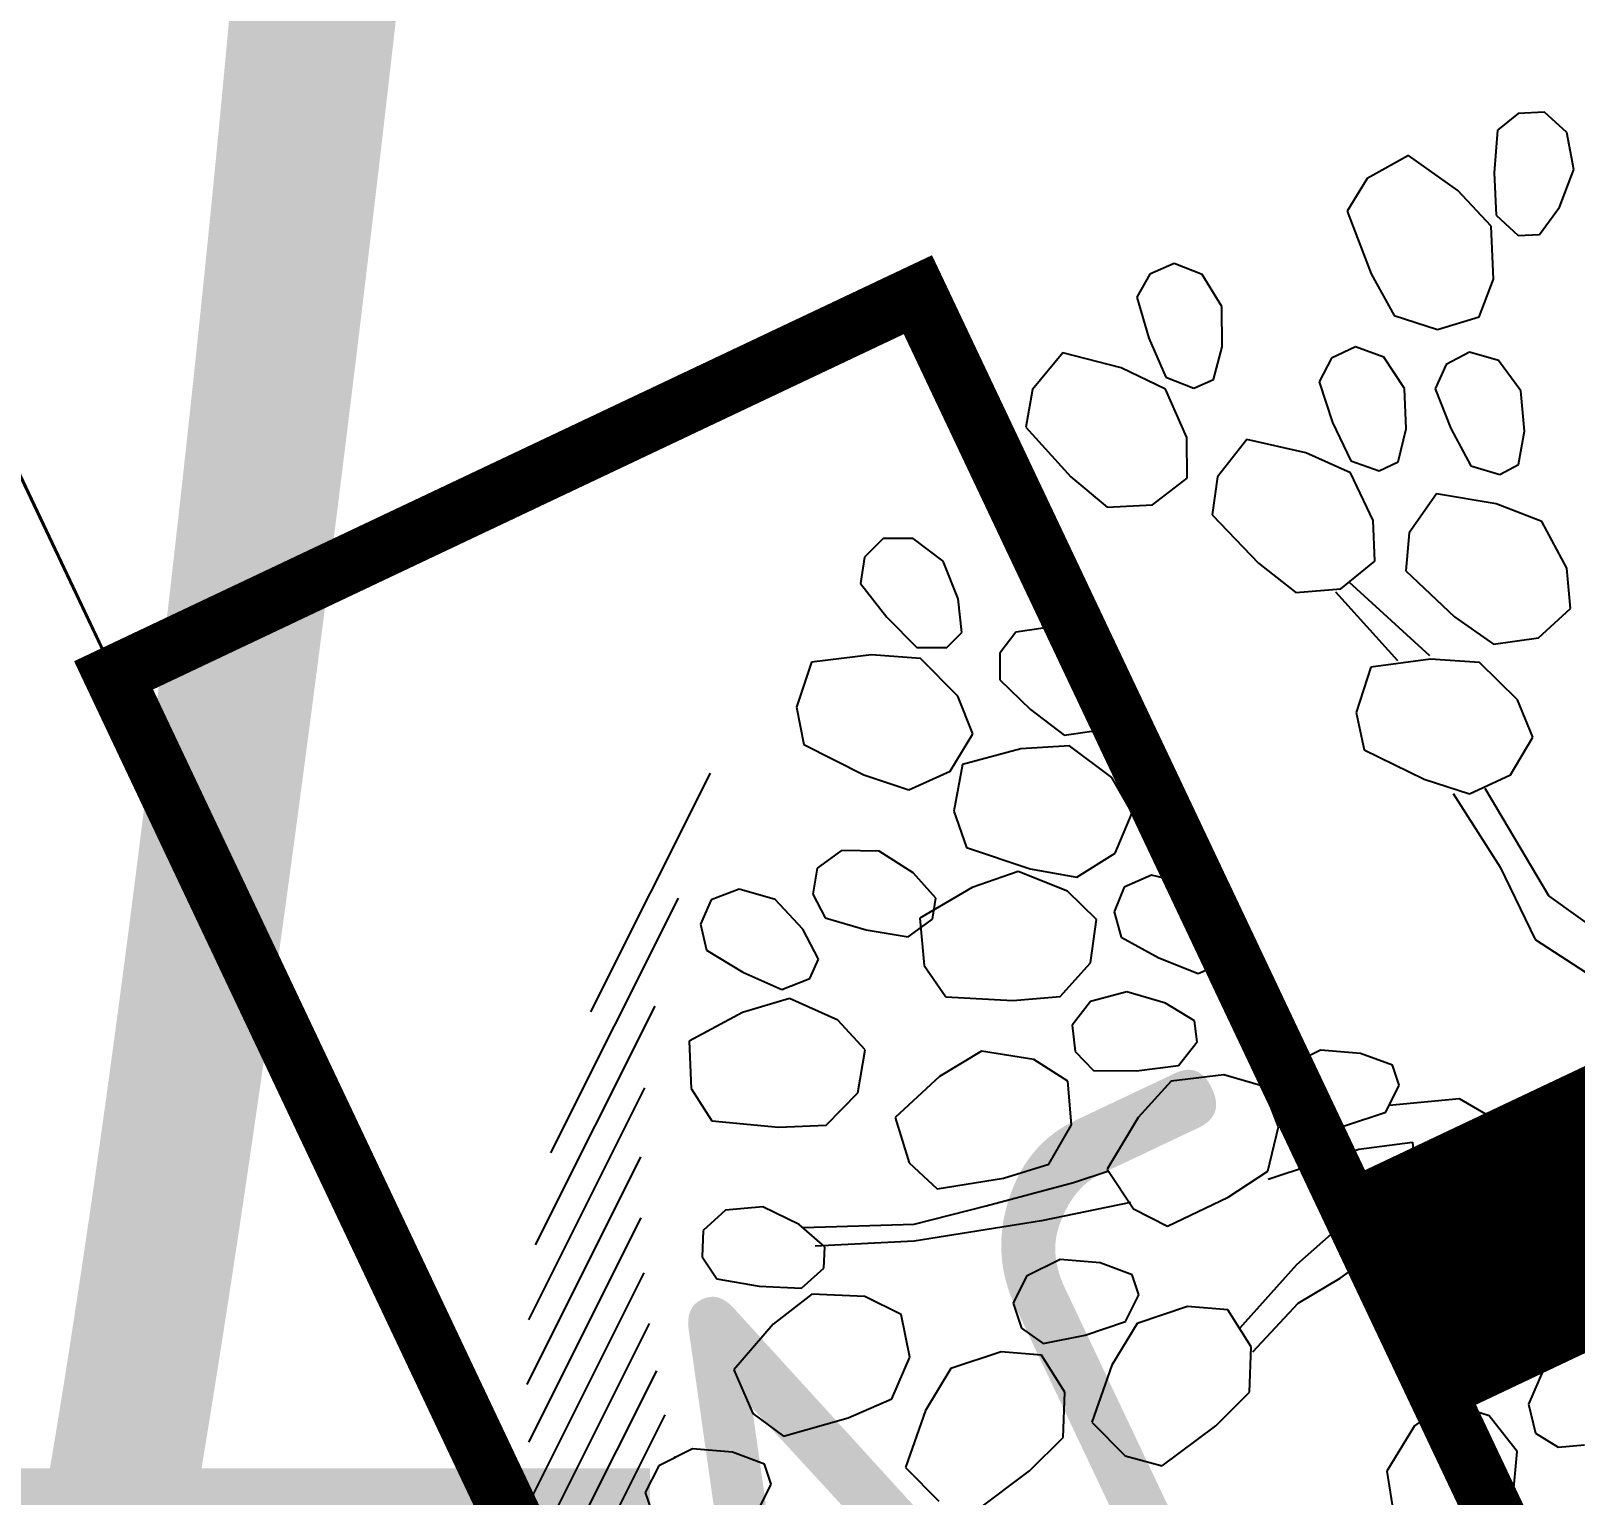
# Model space of a CAD drawing. Extents: x -809667 to 586099, y 3084146 to 3634412.
# Drawn here: x 381286.826 to 381287.868, y 3086161.412 to 3086162.399 of the extents above; entities that cross this region are included whole.
import ezdxf
from ezdxf.enums import TextEntityAlignment as Align

# ---------------------------------------------------------------- set-up
doc = ezdxf.new("R2010")
doc.units = 0
doc.header["$LTSCALE"] = 0.5
doc.header["$PDSIZE"] = 0.2
doc.layers.get('0').update_dxf_attribs({"linetype": 'CONTINUOUS'})
for name, color, linetype in [('EQUIP-箱柜', 3, 'CONTINUOUS'), ('WIRE-动力', 2, 'CONTINUOUS'), ('文字', 7, 'CONTINUOUS')]:
    doc.layers.add(name, color=color, linetype=linetype)
doc.styles.add('-宋体', font='', dxfattribs={"width": 0.6})
doc.styles.add('_TEL_ATTDEF', font='GBENOR', dxfattribs={"width": 0.8, "height": 3, "bigfont": 'GBCBIG'})
doc.styles.add('_TEL_DIM', font='SIMPLEX', dxfattribs={"width": 0.8, "height": 3.5, "bigfont": 'HZTXT'})
doc.styles.get('-宋体').set_extended_font_data('NSimSun')

# ---------------------------------------------------------------- blocks, each defined once
blk = doc.blocks.new('紫薇')
at = {"color": 0}
for p, q in [((-70.17897964641452, 482.3090796833858), (-58.56272962223738, 485.6141877742484)), ((-58.56272962223738, 485.6141877742484), (-47.2853436646983, 481.2838832689449)), ((-76.82613555435091, 470.3658027416095), (-70.17897964641452, 482.3090796833858)), ((-47.2853436646983, 481.2838832689449), (-39.67039743904024, 463.3465304756537)), ((-21.42326032742858, 460.999291148968), (-5.144238645210862, 483.2220633896068)), ((-5.144238645210862, 483.2220633896068), (16.08761179354042, 479.2110519045964)), ((16.08761179354042, 479.2110519045964), (29.34938311949372, 467.9063562611118)), ((-74.51915320940316, 453.4312045825645), (-76.82613555435091, 470.3658027416095)), ((29.34938311949372, 467.9063562611118), (27.99392400309443, 437.3647050680593)), ((101.1993571445346, 461.4550648862496), (111.7120546940714, 470.1906092865393)), ((111.7120546940714, 470.1906092865393), (123.7378280051053, 469.0762572819367)), ((123.7378280051053, 469.0762572819367), (132.6893908167258, 460.9645068934187)), ((-39.67039743904024, 463.3465304756537), (-34.37870237790048, 444.7481514839455)), ((-30.7325297370553, 440.7595801567659), (-21.42326032742858, 460.999291148968)), ((97.23307165876031, 444.8306442396715), (101.1993571445346, 461.4550648862496)), ((132.6893908167258, 460.9645068934187), (133.310397490859, 441.4875876819715)), ((-62.91916915681213, 439.1406891262159), (-74.51915320940316, 453.4312045825645)), ((-34.37870237790048, 444.7481514839455), (-41.02585940342396, 432.8048784742132)), ((102.8874050360173, 427.31473786477), (97.23307165876031, 444.8306442396715)), ((149.4774254681543, 432.7072259811684), (172.6849523801357, 447.5486830389127)), ((172.6849523801357, 447.5486830389127), (191.0341188209131, 436.1386971874163)), ((-50.31885999254882, 430.1607918394729), (-62.91916915681213, 439.1406891262159)), ((-24.11791147012264, 417.5116083836183), (-30.7325297370553, 440.7595801567659)), ((27.99392400309443, 437.3647050680593), (23.99261562619358, 416.1222386313602)), ((133.310397490859, 441.4875876819715), (131.5262467656285, 422.2335350187495)), ((191.0341188209131, 436.1386971874163), (199.3166252048686, 420.8066780688241)), ((-41.02585940342396, 432.8048784742132), (-50.31885999254882, 430.1607918394729)), ((133.4853633455932, 417.1971535412595), (149.4774254681543, 432.7072259811684)), ((111.3929303539917, 414.3894763467833), (102.8874050360173, 427.31473786477)), ((131.5262467656285, 422.2335350187495), (121.0135495932773, 413.4979946883395)), ((-12.51792853605002, 403.2210968574509), (-24.11791147012264, 417.5116083836183)), ((23.99261562619358, 416.1222386313602), (7.390999815426767, 403.8596742236987)), ((131.2551751285791, 393.1295897485688), (133.4853633455932, 417.1971535412595)), ((199.3166252048686, 420.8066780688241), (187.0197802558541, 392.8170848013833)), ((34.47020547743887, 399.6066592065617), (45.22697879001498, 408.0398302366957)), ((45.22697879001498, 408.0398302366957), (57.21621464099735, 406.5840734420344)), ((121.0135495932773, 413.4979946883395), (111.3929303539917, 414.3894763467833)), ((7.390999815426767, 403.8596742236987), (-12.51792853605002, 403.2210968574509)), ((57.21621464099735, 406.5840734420344), (65.93356820382178, 398.2211362784728)), ((30.0329425772652, 383.1017059991136), (34.47020547743887, 399.6066592065617)), ((65.93356820382178, 398.2211362784728), (66.00065600778908, 378.7344349035993)), ((-14.49844749178737, 381.6149998893961), (-3.304517260752618, 389.4586260756478)), ((-3.304517260752618, 389.4586260756478), (8.589294435456395, 387.361426169984)), ((8.589294435456395, 387.361426169984), (16.84518652409315, 378.5426271026954)), ((136.9095088820904, 375.613687443547), (131.2551751285791, 393.1295897485688)), ((187.0197802558541, 392.8170848013833), (175.615007343702, 374.454514070414)), ((254.2803709385917, 374.7668006801978), (263.9842554219067, 388.8358236858621)), ((263.9842554219067, 388.8358236858621), (276.9426965573803, 393.1838518688455)), ((276.9426965573803, 393.1838518688455), (287.7538458323106, 387.8005391834304)), ((287.7538458323106, 387.8005391834304), (293.1706273378804, 377.0028797490522)), ((-19.81524376478046, 365.3720180271193), (-14.49844749178737, 381.6149998893961)), ((35.18706845212728, 365.4321432290599), (30.0329425772652, 383.1017059991136)), ((81.91155225690454, 369.4980435194448), (105.5315966336057, 383.6737853558734)), ((105.5315966336057, 383.6737853558734), (123.5489974981174, 371.7468011481687)), ((16.84518652409315, 378.5426271026954), (15.86619715858251, 359.080417281948)), ((66.00065600778908, 378.7344349035993), (63.66989379748702, 359.538881114684)), ((155.7047124383971, 369.0172086553648), (136.9095088820904, 375.613687443547)), ((175.615007343702, 374.454514070414), (155.7047124383971, 369.0172086553648)), ((253.2254045847803, 356.3911236030981), (254.2803709385917, 374.7668006801978)), ((293.1706273378804, 377.0028797490522), (286.7138240663335, 358.6168599827215)), ((65.48505007382482, 354.4488434074447), (81.91155225690454, 369.4980435194448)), ((123.5489974981174, 371.7468011481687), (131.3923153551295, 356.1855323286727)), ((-15.61699080653489, 347.45127211418), (-19.81524376478046, 365.3720180271193)), ((15.86619715858251, 359.080417281948), (12.50844241119921, 340.0376438284293)), ((43.32173170894384, 352.2703196471557), (35.18706845212728, 365.4321432290599)), ((63.66989379748702, 359.538881114684), (52.91312097758055, 351.1057141413912)), ((52.91312097758055, 351.1057141413912), (43.32173170894384, 352.2703196471557)), ((62.57159755751491, 330.4544032001868), (65.48505007382482, 354.4488434074447)), ((131.3923153551295, 356.1855323286727), (118.3047832641751, 328.5568112088367)), ((256.4874277338386, 341.2661260413006), (253.2254045847803, 356.3911236030981)), ((286.7138240663335, 358.6168599827215), (278.0947869978845, 341.3075001528487)), ((-8.200537050142884, 333.8717816965654), (-15.61699080653489, 347.45127211418)), ((298.6172961974517, 344.5892124092206), (325.6190232317895, 350.0449332697317)), ((325.6190232317895, 350.0449332697317), (338.6073490707204, 332.7769548678771)), ((12.50844241119921, 340.0376438284293), (1.314512889832258, 332.1940216692165)), ((265.1363476840779, 336.9594756281003), (256.4874277338386, 341.2661260413006)), ((278.0947869978845, 341.3075001528487), (265.1363476840779, 336.9594756281003)), ((278.1022579669952, 335.9034997513518), (298.6172961974517, 344.5892124092206)), ((1.314512889832258, 332.1940216692165), (-8.200537050142884, 333.8717816965654)), ((7.087705814279616, 320.0177932968363), (31.43460488505661, 332.9052545903251)), ((31.43460488505661, 332.9052545903251), (48.78583101835102, 320.0283513208851)), ((208.0656473506242, 318.6739686829969), (219.6648827316239, 331.2262800624594)), ((219.6648827316239, 331.2262800624594), (233.1086224699393, 333.6945603517815)), ((233.1086224699393, 333.6945603517815), (243.0480396812782, 326.8338760109618)), ((267.3284625420347, 314.2668017921969), (278.1022579669952, 335.9034997513518)), ((338.6073490707204, 332.7769548678771), (340.7919921306893, 315.488286412321)), ((67.72572392597795, 312.7848444869742), (62.57159755751491, 330.4544032001868)), ((118.3047832641751, 328.5568112088367), (106.3826288459823, 310.5258632833138)), ((243.0480396812782, 326.8338760109618), (246.8804222354665, 315.3777067093179)), ((-10.12290578149259, 305.8720078309998), (7.087705814279616, 320.0177932968363)), ((48.78583101835102, 320.0283513208851), (55.78256525378674, 304.0685132155195)), ((204.4179439041764, 300.6331061320379), (208.0656473506242, 318.6739686829969)), ((471.3169694686367, 230.5872365121613), (385.2805523837451, 316.6236535970238)), ((86.3258146038279, 305.656742640771), (67.72572392597795, 312.7848444869742)), ((106.3826288459823, 310.5258632833138), (86.3258146038279, 305.656742640771)), ((246.8804222354665, 315.3777067093179), (237.8839038591832, 298.0919122984633)), ((266.2734980098903, 295.8911283733323), (267.3284625420347, 314.2668017921969)), ((340.7919921306893, 315.488286412321), (319.2145183999091, 293.8309007370844)), ((-14.32009886112064, 282.0685430252925), (-10.12290578149259, 305.8720078309998)), ((55.78256525378674, 304.0685132155195), (41.23088390100747, 277.1821170868352)), ((57.57177859265357, 263.8888908075169), (81.74245021026582, 307.3671524031088)), ((72.0741807455197, 266.3043487975374), (88.99365128669888, 304.9516914514825)), ((205.5042260969058, 285.1985236192122), (204.4179439041764, 300.6331061320379)), ((237.8839038591832, 298.0919122984633), (226.8994977707043, 282.1782527370378)), ((281.4165803836659, 282.9504844425246), (266.2734980098903, 295.8911283733323)), ((319.2145183999091, 293.8309007370844), (301.9465587297454, 280.8281926391646)), ((-10.12184519320726, 264.1478011356667), (-14.32009886112064, 282.0685430252925)), ((213.4557603541762, 279.7099758116528), (205.5042260969058, 285.1985236192122)), ((226.8994977707043, 282.1782527370378), (213.4557603541762, 279.7099758116528)), ((226.1412803642452, 276.8277029981837), (247.6799377156422, 282.5193317169324)), ((247.6799377156422, 282.5193317169324), (275.1822440465912, 284.0945457974449)), ((275.1822440465912, 284.0945457974449), (285.593114274554, 265.1606220817193)), ((301.9465587297454, 280.8281926391646), (281.4165803836659, 282.9504844425246)), ((41.23088390100747, 277.1821170868352), (28.35807629674673, 259.8171041766182)), ((212.410773913376, 256.9356302293018), (226.1412803642452, 276.8277029981837)), ((57.67293766606599, 262.3285336820409), (84.73681822419167, 267.4670667489991)), ((84.73681822419167, 267.4670667489991), (97.52164419554174, 250.0478844745085)), ((8.068818562664092, 256.0315851913765), (-10.12184519320726, 264.1478011356667)), ((37.05740179214627, 253.8841225961223), (57.67293766606599, 262.3285336820409)), ((285.593114274554, 265.1606220817193), (285.3063451256603, 247.7368312841281)), ((323.6793823372573, 258.6002604654059), (339.7833451582119, 264.3243467537686)), ((339.7833451582119, 264.3243467537686), (352.8342525633052, 260.2622830336913)), ((352.8342525633052, 260.2622830336913), (358.4468504358083, 249.5683712484315)), ((375.4126366330311, 252.7021842142567), (389.5435567433015, 262.3157100630924)), ((389.5435567433015, 262.3157100630924), (403.1976321833208, 261.688996729441)), ((403.1976321833208, 261.688996729441), (411.3340518064797, 252.7637695698068)), ((508.768406164294, 175.458130286861), (417.1259036289557, 267.1006328221993)), ((28.35807629674673, 259.8171041766182), (8.068818562664092, 256.0315851913765)), ((26.03048380464315, 232.3753233244643), (37.05740179214627, 253.8841225961223)), ((208.7630727896467, 238.8947710404173), (212.410773913376, 256.9356302293018)), ((312.065494469367, 244.3210423281416), (323.6793823372573, 258.6002604654059)), ((97.52164419554174, 250.0478844745085), (99.50328829605132, 232.7347735771909)), ((285.3063451256603, 247.7368312841281), (260.8782040560618, 229.3548931153491)), ((358.4468504358083, 249.5683712484315), (356.5163093227893, 237.6434401320294)), ((367.7908496009186, 235.9484734470025), (375.4126366330311, 252.7021842142567)), ((411.3340518064797, 252.7637695698068), (412.4844856476411, 240.7384848287329)), ((305.8545414386317, 230.1495777340606), (312.065494469367, 244.3210423281416)), ((412.4844856476411, 240.7384848287329), (399.8218994922936, 225.9264983600006)), ((24.75998944044113, 214.0132927233353), (26.03048380464315, 232.3753233244643)), ((99.50328829605132, 232.7347735771909), (77.6731929378584, 211.3320479663089)), ((221.9200410572812, 223.939257168211), (208.7630727896467, 238.8947710404173)), ((356.5163093227893, 237.6434401320294), (340.5171787068248, 226.5185198700055)), ((365.3688162779436, 220.6664545712993), (367.7908496009186, 235.9484734470025)), ((260.8782040560618, 229.3548931153491), (241.9422612730414, 218.9297830453143)), ((247.8639640295878, 214.3077588537708), (266.3797727078199, 229.8443670878187)), ((266.3797727078199, 229.8443670878187), (288.6566017111763, 229.6178995491937)), ((288.6566017111763, 229.6178995491937), (315.5913088917732, 223.8403826011345)), ((310.3446200117469, 221.5944477813318), (305.8545414386317, 230.1495777340606)), ((340.5171787068248, 226.5185198700055), (323.3955237977207, 217.5323821632192)), ((399.8218994922936, 225.9264983600006), (385.5320247961208, 212.8995563192293)), ((241.9422612730414, 218.9297830453143), (221.9200410572812, 223.939257168211)), ((323.3955237977207, 217.5323821632192), (310.3446200117469, 221.5944477813318)), ((315.5913088917732, 223.8403826011345), (320.6060053789988, 202.8229492353275)), ((371.8779523754492, 213.5262724077329), (365.3688162779436, 220.6664545712993)), ((528.7108578230254, 137.8380090984283), (442.672246128699, 223.8766207927547)), ((39.75019639823586, 200.8958652121946), (24.75998944044113, 214.0132927233353)), ((77.6731929378584, 211.3320479663089), (60.25386064685881, 198.5328405061737)), ((239.5607820795849, 197.8810886731371), (247.8639640295878, 214.3077588537708)), ((385.5320247961208, 212.8995563192293), (371.8779523754492, 213.5262724077329)), ((194.792738692835, 200.1073300847784), (209.3064284184948, 209.1326053114608)), ((209.3064284184948, 209.1326053114608), (222.9232621947303, 207.9458519080654)), ((222.9232621947303, 207.9458519080654), (230.6863964386284, 198.6941087851301)), ((365.7244992973283, 191.574101020582), (383.5868411576375, 207.8577771922573)), ((383.5868411576375, 207.8577771922573), (405.8541859053075, 208.5460764477029)), ((405.8541859053075, 208.5460764477029), (433.0033802054822, 203.8792357770726)), ((60.25386064685881, 198.5328405061737), (39.75019639823586, 200.8958652121946)), ((40.65231213904917, 143.1159439021721), (52.73764590360224, 198.6714984113351)), ((67.24004805646837, 201.0869564032182), (57.57177859265357, 162.4396137474105)), ((186.4895536117256, 183.6806572759524), (194.792738692835, 200.1073300847784)), ((230.6863964386284, 198.6941087851301), (231.3421619236469, 186.631731624715)), ((248.2786359190941, 179.9709732746705), (239.5607820795849, 197.8810886731371)), ((320.6060053789988, 202.8229492353275), (315.7070285733789, 186.099589866586)), ((433.0033802054822, 203.8792357770726), (438.8767200671136, 183.0854009920731)), ((358.1027152854949, 174.8203930063173), (365.7244992973283, 191.574101020582)), ((542.3458766366239, 106.5253207551723), (458.8688228623068, 190.0023745294893)), ((183.442158613354, 168.5109595200047), (186.4895536117256, 183.6806572759524)), ((231.3421619236469, 186.631731624715), (218.0821452308446, 172.352096172981)), ((315.7070285733789, 186.099589866586), (287.2775516351685, 174.8570559909567)), ((438.8767200671136, 183.0854009920731), (434.6684516519308, 166.1750136753544)), ((266.2543937610462, 169.8291655750945), (248.2786359190941, 179.9709732746705)), ((218.0821452308446, 172.352096172981), (203.2694970350713, 159.9228085363284)), ((287.2775516351685, 174.8570559909567), (266.2543937610462, 169.8291655750945)), ((367.5485192909837, 157.283289601095), (358.1027152854949, 174.8203930063173)), ((57.57177859265357, 162.4396137474105), (52.73764590360224, 126.2077290834859)), ((189.6526663890108, 161.1095645660535), (183.442158613354, 168.5109595200047)), ((221.6271384060383, 151.8350149868056), (236.7752962978557, 162.2902421252802)), ((236.7752962978557, 162.2902421252802), (253.8379055103287, 163.2752036796883)), ((253.8379055103287, 163.2752036796883), (265.2289331573993, 155.7206663088873)), ((434.6684516519308, 166.1750136753544), (406.7245065309107, 153.7747855344787)), ((203.2694970350713, 159.9228085363284), (189.6526663890108, 161.1095645660535)), ((265.2289331573993, 155.7206663088873), (267.6220021685585, 143.8828360671178)), ((286.7502264985815, 146.3588411575183), (308.1522933263332, 157.5915123419836)), ((308.1522933263332, 157.5915123419836), (329.8688590154052, 152.6216861223802)), ((385.925493741408, 147.8880278477445), (367.5485192909837, 157.283289601095)), ((552.3636828223825, 78.82984503975604), (470.4542362334905, 160.7392916286481)), ((211.6958820698783, 139.9700879370794), (221.6271384060383, 151.8350149868056)), ((329.8688590154052, 152.6216861223802), (354.9529803600162, 141.2355098845437)), ((406.7245065309107, 153.7747855344787), (385.925493741408, 147.8880278477445)), ((21.31577321048826, 116.5458941617981), (40.65231213904917, 143.1159439021721)), ((267.6220021685585, 143.8828360671178), (262.4290296956897, 132.9757737657055)), ((275.136342250742, 132.0796249182895), (286.7502264985815, 146.3588411575183)), ((354.9529803600162, 141.2355098845437), (355.3723150473088, 119.6321804048494)), ((213.6103373961523, 130.4998231632635), (211.6958820698783, 139.9700879370794)), ((559.9319397447689, 53.583918587683), (479.1181107751618, 134.3977475572901)), ((225.0013610366732, 122.9452849822119), (213.6103373961523, 130.4998231632635)), ((243.9545045047998, 126.7767455941066), (225.0013610366732, 122.9452849822119)), ((262.4290296956897, 132.9757737657055), (243.9545045047998, 126.7767455941066)), ((279.8360852366313, 112.722827016376), (275.136342250742, 132.0796249182895)), ((52.73764590360224, 126.2077290834859), (33.40111106261611, 102.0531402947381)), ((355.3723150473088, 119.6321804048494), (347.0211542472243, 104.3374481229112)), ((411.7745029758662, 108.823284435086), (424.9337461143732, 121.6923474175856)), ((424.9337461143732, 121.6923474175856), (441.5832427879795, 125.5520161734894)), ((441.5832427879795, 125.5520161734894), (454.0888939863071, 120.0352024314925)), ((454.0888939863071, 120.0352024314925), (458.4517154013738, 108.7734621828422)), ((206.7185329897329, 112.4150714175776), (230.409960322082, 117.2043967759237)), ((230.409960322082, 117.2043967759237), (249.8656431380659, 106.3515259968117)), ((295.2368620699272, 98.9823682801798), (279.8360852366313, 112.722827016376)), ((144.5861915107816, 102.0531402947381), (161.5056620510295, 109.2995172282681)), ((161.5056620510295, 109.2995172282681), (178.4251285046339, 106.8840592382476)), ((178.4251285046339, 106.8840592382476), (188.09339796938, 97.2222213530913)), ((191.5703791044652, 101.959845087491), (206.7185329897329, 112.4150714175776)), ((249.8656431380659, 106.3515259968117), (270.7571635888889, 88.39595510158688)), ((410.4635670399293, 106.8840592382476), (362.1222278922796, 92.39130537305027)), ((403.9955222029239, 95.44816557783633), (411.7745029758662, 108.823284435086)), ((458.4517154013738, 108.7734621828422), (455.1804291140288, 97.14463347289711)), ((565.6848854924319, 30.15330331039149), (485.6984261458565, 110.139762656996)), ((132.5008577452973, 92.39130537305027), (144.5861915107816, 102.0531402947381)), ((190.6610024739057, 82.06144707929343), (191.5703791044652, 101.959845087491)), ((316.8485969286412, 99.41337341349572), (295.2368620699272, 98.9823682801798)), ((347.0211542472243, 104.3374481229112), (316.8485969286412, 99.41337341349572)), ((132.5008577452973, 82.72947044949979), (132.5008577452973, 92.39130537305027)), ((188.09339796938, 97.2222213530913), (188.09339796938, 85.1449284395203)), ((362.1222278922796, 92.39130537305027), (328.283290897496, 89.97584442142397)), ((364.5392962796614, 85.1449284395203), (408.0465027391911, 97.2222213530913)), ((407.4857795489952, 86.43877282645553), (403.9955222029239, 95.44816557783633)), ((455.1804291140288, 97.14463347289711), (438.0222124997526, 87.90712115075439)), ((188.09339796938, 85.1449284395203), (180.842196892947, 75.48309351596981)), ((270.7571635888889, 88.39595510158688), (265.1095071006566, 67.53969315532595)), ((287.1931487396359, 87.56038642954081), (270.2736781984568, 87.56038642954081)), ((328.283290897496, 89.97584442142397), (287.1931487396359, 87.56038642954081)), ((306.5296876681969, 75.48309055436403), (364.5392962796614, 85.1449284395203)), ((419.9914269363508, 80.92195760924369), (407.4857795489952, 86.43877282645553)), ((438.0222124997526, 87.90712115075439), (419.9914269363508, 80.92195760924369)), ((570.0132250830065, 8.147294190130197), (490.6842630464525, 87.4762562266842)), ((142.1691231224686, 73.06763256434351), (132.5008577452973, 82.72947044949979)), ((201.5973409255967, 64.55771505925804), (190.6610024739057, 82.06144707929343)), ((108.3301902152598, 68.23671658430248), (139.7520588217303, 75.48309055436403)), ((161.5056620510295, 73.06763256434351), (142.1691231224686, 73.06763256434351)), ((180.842196892947, 75.48309351596981), (161.5056620510295, 73.06763256434351)), ((265.4395455103368, 70.652174574323), (306.5296876681969, 75.48309055436403)), ((393.8178164707497, 68.19186627585441), (416.3562965197489, 76.92331996466964)), ((416.3562965197489, 76.92331996466964), (437.3686194894835, 69.52124718669802)), ((91.41071967408061, 48.91304377559572), (108.3301902152598, 68.23671658430248)), ((222.4649403057992, 58.91890799347311), (201.5973409255967, 64.55771505925804)), ((265.1095071006566, 67.53969315532595), (252.8091068286449, 55.19583332818002)), ((380.6585771432146, 55.32280477043241), (393.8178164707497, 68.19186627585441)), ((437.3686194894835, 69.52124718669802), (460.9986319243908, 55.3621276775375)), ((573.1781404169888, -12.69529067349504), (494.3909795920481, 66.09187015143107)), ((159.0885977502912, 60.99033965077251), (134.917926132679, 56.1594207091257)), ((202.5958042098209, 60.99033965077251), (159.0885977502912, 60.99033965077251)), ((252.8091068286449, 55.19583332818002), (222.4649403057992, 58.91890799347311)), ((134.917926132679, 56.1594207091257), (139.7520588217303, 36.83574790041894)), ((287.1931487396359, 48.91304377559572), (304.1126192798838, 56.1594207091257)), ((304.1126192798838, 56.1594207091257), (321.0320857344195, 53.74396271724254)), ((321.0320857344195, 53.74396271724254), (330.7003551982343, 44.08212483394891)), ((383.1313946088776, 35.55772488284856), (380.6585771432146, 55.32280477043241)), ((460.9986319243908, 55.3621276775375), (458.9637587163597, 33.85075912158936)), ((59.98884698003531, 24.75845498684794), (91.41071967408061, 48.91304377559572)), ((275.1078149741516, 39.25120885204524), (287.1931487396359, 48.91304377559572)), ((330.7003551982343, 44.08212483394891), (330.7003551982343, 32.00483192037791)), ((575.3645857281517, -32.55940551430103), (497.0361863462022, 45.76899386761943)), ((139.7520588217303, 36.83574790041894), (168.7568631274626, 34.42028991039842)), ((275.1078149741516, 29.58937392849475), (275.1078149741516, 39.25120885204524)), ((396.8734529344365, 20.15837534051389), (383.1313946088776, 35.55772488284856)), ((168.7568631274626, 34.42028991039842), (202.5958042098209, 19.92753604520112)), ((284.7760803513229, 19.92753604520112), (275.1078149741516, 29.58937392849475)), ((330.7003551982343, 32.00483192037791), (323.4491541218013, 22.34299699682742)), ((458.9637587163597, 33.85075912158936), (448.9309287946671, 19.60249445308)), ((108.3301902152598, 24.75845498684794), (84.15951859764755, 10.26570112165064)), ((132.5008577452973, 19.92753604520112), (108.3301902152598, 24.75845498684794)), ((323.4491541218013, 22.34299699682742), (304.1126192798838, 19.92753604520112)), ((325.8662225101143, 17.51207805331796), (342.7856889637187, 24.75845498684794)), ((342.7856889637187, 24.75845498684794), (366.9563605803996, 24.75845498684794)), ((366.9563605803996, 24.75845498684794), (383.8758311215788, 10.26570112165064)), ((473.3073124270886, 19.92753604520112), (490.2267829682678, 27.17391297686845)), ((490.2267829682678, 27.17391297686845), (507.1462494218722, 24.75845498684794)), ((499.2404003483243, 25.88711033581058), (498.777627275922, 26.34988340822747)), ((507.1462494218722, 24.75845498684794), (516.8145188866183, 15.09661710169166)), ((154.2544609745964, 17.51207805331796), (132.5008577452973, 19.92753604520112)), ((185.6763336686417, 7.850240170024335), (154.2544609745964, 17.51207805331796)), ((202.5958042098209, 19.92753604520112), (236.4347412036732, 0.6038632364943624)), ((238.8518095919862, 10.26570112165064), (255.7712760455906, 17.51207805331796)), ((255.7712760455906, 17.51207805331796), (279.9419476632029, 17.51207805331796)), ((279.9419476632029, 17.51207805331796), (296.8614182034507, 3.019324188120663)), ((304.1126192798838, 19.92753604520112), (284.7760803513229, 19.92753604520112)), ((321.0320857344195, -1.811594753526151), (325.8662225101143, 17.51207805331796)), ((418.3944969139993, 18.13414336834103), (396.8734529344365, 20.15837534051389)), ((448.9309287946671, 19.60249445308), (418.3944969139993, 18.13414336834103)), ((461.2219786625355, 10.26570112165064), (473.3073124270886, 19.92753604520112)), ((516.8145188866183, 15.09661710169166), (516.8145188866183, 3.019324188120663)), ((84.15951859764755, 10.26570112165064), (50.32057751622051, -4.227052743546665)), ((207.4299368979409, 3.019324188120663), (185.6763336686417, 7.850240170024335)), ((234.0176728162915, -9.057971687056124), (238.8518095919862, 10.26570112165064)), ((383.8758311215788, 10.26570112165064), (400.7952975751832, -11.47342967707664)), ((461.2219786625355, 0.6038661981001496), (461.2219786625355, 10.26570112165064)), ((234.0176728162915, -11.47342967707664), (207.4299368979409, 3.019324188120663)), ((296.8614182034507, 3.019324188120663), (313.7808846579865, -18.71980661060661)), ((470.8902440397069, -9.057971687056124), (461.2219786625355, 0.6038661981001496)), ((328.2832868108526, -21.13526460062712), (321.0320857344195, -1.811594753526151)), ((241.2688738927245, -28.38164153229445), (234.0176728162915, -9.057971687056124)), ((400.7952975751832, -11.47342967707664), (391.1270321980119, -30.79710248392075)), ((313.7808846579865, -18.71980661060661), (304.1126192798838, -38.04347941745073)), ((347.6198257394135, -30.79710248392075), (328.2832868108526, -21.13526460062712)), ((260.6054128212854, -38.04347941745073), (241.2688738927245, -28.38164153229445)), ((376.6246300451458, -40.45893740747124), (347.6198257394135, -30.79710248392075)), ((289.6102171270177, -47.70531434100121), (260.6054128212854, -38.04347941745073)), ((304.1126192798838, -38.04347941745073), (289.6102171270177, -47.70531434100121)), ((93.37358841858804, -55.57394669856876), (110.9925361145288, -60.8985259430483)), ((110.9925361145288, -60.8985259430483), (122.4009729037061, -73.62449751328677)), ((141.0632468052208, -73.04816082585603), (157.1874278746545, -61.35269187297672)), ((157.1874278746545, -61.35269187297672), (174.8063724394888, -66.67726848926395)), ((174.8063724394888, -66.67726848926395), (193.3221811186522, -82.21387672331184)), ((122.4009729037061, -73.62449751328677), (123.5967873223126, -87.24053855333477)), ((134.1969735454768, -92.51193293835968), (141.0632468052208, -73.04816082585603)), ((193.3221811186522, -82.21387672331184), (196.9674848914146, -104.1915963133797)), ((123.5967873223126, -87.24053855333477), (115.8336530793458, -96.49228167813271)), ((115.8336530793458, -96.49228167813271), (104.0684030130506, -99.2326944237575)), ((142.7991120619699, -112.3426177976653), (134.1969735454768, -92.51193293835968))]:
    blk.add_line(p, q, dxfattribs=at)
blk = doc.blocks.new('23424')
at = {"layer": '文字', "linetype": 'Continuous'}
h = blk.add_hatch(dxfattribs=at)
h.set_pattern_fill('CROSS', color=8, scale=0.5200298169371408, angle=95.03494910525421)
h.set_pattern_definition([(95.03494910525414, (382033.7771842798, 3087685.867890632), (-0.8948146622980129, 0.7499090096577075), [0.4127736671938554, -1.238321001581566]), (185.0349491052542, (382033.9646615322, 3087686.091594298), (-0.7499090096577075, -0.8948146622980129), [0.4127736671938553, -1.238321001581566])])
h.paths.add_polyline_path([(382027.9466959568, 3087685.354205134), (382033.3725652094, 3087687.917868173), (382032.3474348806, 3087690.079062869), (382026.9233752072, 3087687.516411023)])
at = {"layer": '文字', "color": 8, "linetype": 'Continuous'}
blk.add_lwpolyline([(382027.9466959568, 3087685.354205134), (382033.3725652094, 3087687.917868173), (382032.3474348806, 3087690.079062869), (382026.9233752072, 3087687.516411023)], close=True, dxfattribs=at)
at = {"layer": '文字', "color": 8, "linetype": 'Continuous', "flags": 128}
blk.add_lwpolyline([(382027.9517716455, 3087685.343480556), (382033.3750542861, 3087687.910191564), (382032.3483698841, 3087690.079504621), (382026.9250872425, 3087687.512793613)], close=True, dxfattribs=at)
at = {"layer": '文字', "color": 8, "linetype": 'Continuous'}
for points, knots in [([(382033.1769420303, 3087699.248516113), (382034.4779586239, 3087697.7916629), (382036.7482498289, 3087695.249453361), (382033.26883866, 3087689.089056215), (382041.6724595816, 3087683.40146323), (382037.7710699415, 3087678.033797118), (382035.8946429618, 3087675.452136652), (382035.8946428625, 3087675.452136515), (382035.8946427632, 3087675.452136378), (382035.8946426639, 3087675.452136242), (382035.2374800504, 3087674.547986749), (382034.580317437, 3087673.643837256), (382033.9231548235, 3087672.739687763)], [0, 0, 0, 0, 5.241041887431607, 9.14564229660585, 17.99563365419748, 26.19649752088996, 26.19649752088996, 26.19649752088996, 26.19649795491676, 26.19649795491676, 26.19649795491676, 29.06860591620926, 29.06860591620926, 29.06860591620926, 29.06860591620926]), ([(382032.7294183201, 3087698.848863102), (382032.9304657649, 3087698.623734063), (382033.1296940208, 3087698.400612533), (382033.7072033214, 3087697.735693409), (382034.0650485996, 3087697.297866966), (382034.5813445289, 3087696.536415526), (382034.7666229231, 3087696.210557512), (382035.0370851192, 3087695.566221674), (382035.1209611345, 3087695.249205237), (382035.1610364622, 3087694.74390053), (382035.1544099021, 3087694.55602751), (382035.1004158845, 3087694.144731197), (382035.0536221627, 3087693.925776185), (382034.8775569441, 3087693.247903927), (382034.7116428411, 3087692.763184824), (382034.4890794061, 3087691.949884151), (382034.4153963563, 3087691.635782075), (382034.3379415458, 3087691.05334826), (382034.3250760866, 3087690.785561935), (382034.35413102, 3087690.264334165), (382034.3936381113, 3087690.009099019), (382034.6251636422, 3087689.03920519), (382034.9604826279, 3087688.373612704), (382035.7527104931, 3087687.110275225), (382036.212308401, 3087686.510281601), (382037.0974587725, 3087685.344390012), (382037.5228866916, 3087684.778319146), (382038.0500682542, 3087683.906612128), (382038.2129315048, 3087683.589070553), (382038.4631882104, 3087682.93135385), (382038.5339502321, 3087682.59749798), (382038.5695022728, 3087681.900287123), (382038.5343921891, 3087681.540967432), (382038.2929744019, 3087680.454204916), (382037.9561227176, 3087679.692043291), (382037.0546065773, 3087678.116986926), (382036.4922700223, 3087677.305048974), (382035.7380919818, 3087676.257268682), (382035.5739661346, 3087676.031454332), (382035.4092990047, 3087675.804898956), (382035.4068665943, 3087675.801552352), (382035.4044340657, 3087675.798205587), (382035.4020015371, 3087675.794858821), (382034.8102743575, 3087674.980737986), (382034.2185471778, 3087674.166617151), (382033.6268199981, 3087673.352496317)], [0, 0, 0, 0, 0.8099036432257772, 0.8099036432257772, 2.429710929677332, 2.429710929677332, 3.668370011875484, 3.668370011875484, 4.926642271919691, 4.926642271919691, 5.673721875148093, 5.673721875148093, 6.420801478376495, 6.420801478376495, 7.887994829765267, 7.887994829765267, 8.767826541488324, 8.767826541488324, 9.468061201558202, 9.468061201558202, 10.16829586162808, 10.16829586162808, 12.19741982035138, 12.19741982035138, 14.22654377907468, 14.22654377907468, 16.25566773779797, 16.25566773779797, 17.46119650358358, 17.46119650358358, 18.83630656972571, 18.83630656972571, 20.21141663586784, 20.21141663586784, 22.84411724529091, 22.84411724529091, 25.47681785471398, 25.47681785471398, 26.19649025920629, 26.19649025920629, 26.19649025920629, 26.20712103096453, 26.20712103096453, 26.20712103096453, 28.79312010440484, 28.79312010440484, 28.79312010440484, 28.79312010440484])]:
    blk.add_open_spline(points, degree=3, knots=knots, dxfattribs=at)
at = {"layer": '文字', "color": 8, "linetype": 'Continuous', "xscale": -0.00148055020779717, "yscale": 0.00148055020779717, "zscale": 0.00148055020779717, "rotation": 18.3940818516088}
blk.add_blockref('紫薇', (382033.6317802101, 3087689.341223761), dxfattribs=at)
at = {"layer": '文字', "color": 8, "linetype": 'Continuous', "style": '-宋体', "width": 0.6}
blk.add_text('生态停车位', height=1.784335443037975, dxfattribs=at).set_placement((382025.6659166787, 3087689.054504038))
blk = doc.blocks.new('$equip$00002708')
for p, q in [((-0.75, 0.5999999999994543), (-0.75, 0)), ((0.75, 0.5999999999994543), (-0.75, 0.5999999999994543)), ((-0.75, 0), (0.75, 0))]:
    blk.add_line(p, q)
at = {"const_width": 0.04}
blk.add_lwpolyline([(-0.75, 0.5999999999994543), (-0.75, 0), (0.75, 0), (0.75, 0.5999999999994543), (-0.75, 0.5999999999994543), (-0.75, 0)], dxfattribs=at)
for p in [(0, 0.5999999999994543), (-0.75, 0.3000000000001819)]:
    blk.add_point(p)
at = {"color": 7, "style": '_TEL_DIM'}
blk.add_attdef('$TEXT$', text='', height=0.4, dxfattribs=at).set_placement((1.818989403545856e-12, 0.2999999999992724), align=Align.MIDDLE_CENTER)
at = {"color": 7, "style": '_TEL_DIM', "flags": 1}
for tag in ['REMARK', 'A']:
    blk.add_attdef(tag, text='', height=0.4, dxfattribs=at).set_placement((0, 0), align=Align.MIDDLE_CENTER)

msp = doc.modelspace()

# ---------------------------------------------------------------- linework, layer by layer
at = {"layer": 'WIRE-动力', "linetype": 'Continuous', "const_width": 0.175}
msp.add_lwpolyline([(381287.7461519312, 3086161.543560703), (381288.2964533123, 3086161.804005291)], dxfattribs=at)

# ---------------------------------------------------------------- block references
at = {"layer": 'EQUIP-箱柜', "linetype": 'Continuous'}
ref = msp.add_blockref('$equip$00002708', (381287.2028892734, 3086161.286447375), dxfattribs=dict(at, rotation=295.3270831913837))
ref.add_attrib('$TEXT$', 'AC', dxfattribs={"layer": '0', "color": 7, "height": 0.4, "rotation": 25.32708319138374, "style": '_TEL_ATTDEF'}).set_placement((381287.4740534056, 3086161.414782925), align=Align.MIDDLE_CENTER)
at = {"layer": '文字', "color": 8, "linetype": 'Continuous'}
msp.add_blockref('23424', (-745.6580644398928, -1527.707586588804), dxfattribs=at)

doc.saveas('drawing.dxf')
